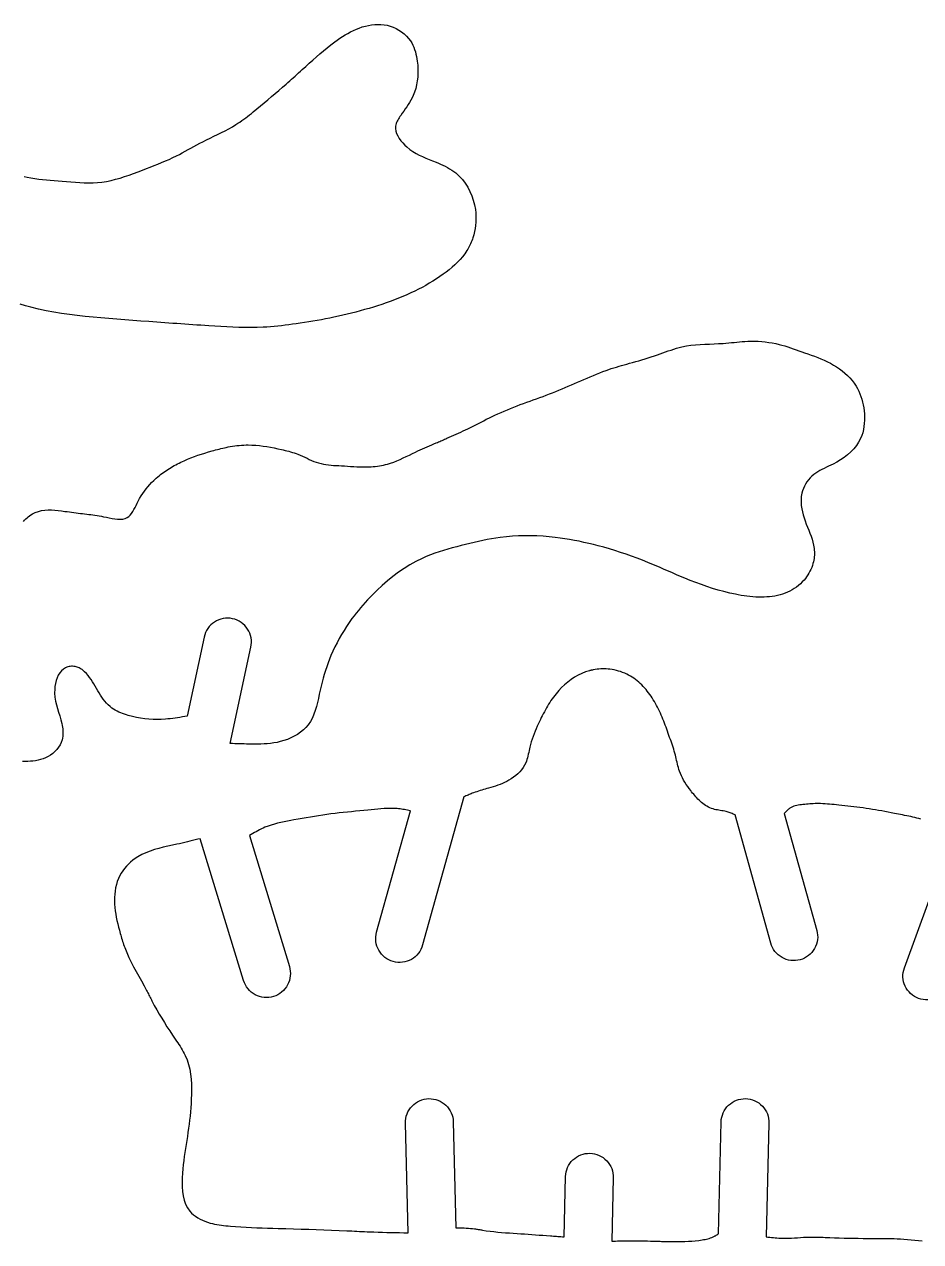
# Model space of a CAD drawing. Extents: x 0 to 470, y 0 to 279.
# Drawn here: x 112.6 to 168.8, y 193.8 to 270.3 of the extents above; entities that cross this region are included whole.
import ezdxf

# ---------------------------------------------------------------- set-up
doc = ezdxf.new("R2010")
doc.units = 0
doc.layers.add('CK_LEVEL_1', color=1, linetype='CONTINUOUS')

msp = doc.modelspace()

# ---------------------------------------------------------------- linework, layer by layer
at = {"layer": 'CK_LEVEL_1'}
msp.add_lwpolyline([(112.547, 260.747), (112.737, 260.704), (112.976, 260.657), (113.217, 260.617), (113.458, 260.583), (113.701, 260.554), (113.944, 260.529), (114.188, 260.507), (114.433, 260.486), (114.679, 260.467), (114.924, 260.447), (115.203, 260.424), (115.482, 260.401), (115.762, 260.38), (116.04, 260.363), (116.319, 260.351), (116.596, 260.346), (116.872, 260.351), (117.147, 260.365), (117.421, 260.393), (117.712, 260.437), (118.001, 260.495), (118.288, 260.566), (118.573, 260.647), (118.857, 260.737), (119.14, 260.834), (119.422, 260.936), (119.703, 261.041), (119.982, 261.148), (120.223, 261.24), (120.464, 261.333), (120.703, 261.426), (120.941, 261.521), (121.178, 261.618), (121.413, 261.718), (121.647, 261.821), (121.878, 261.928), (122.108, 262.04), (122.292, 262.134), (122.476, 262.231), (122.659, 262.33), (122.841, 262.43), (123.023, 262.531), (123.205, 262.632), (123.387, 262.732), (123.571, 262.83), (123.756, 262.927), (123.989, 263.045), (124.225, 263.16), (124.461, 263.273), (124.696, 263.386), (124.931, 263.501), (125.164, 263.619), (125.395, 263.74), (125.622, 263.868), (125.844, 264.003), (125.97, 264.084), (126.093, 264.167), (126.216, 264.253), (126.337, 264.341), (126.457, 264.431), (126.576, 264.522), (126.694, 264.614), (126.812, 264.707), (126.929, 264.801), (127.163, 264.991), (127.396, 265.182), (127.627, 265.374), (127.858, 265.568), (128.087, 265.763), (128.315, 265.959), (128.543, 266.156), (128.769, 266.353), (128.995, 266.552), (129.108, 266.652), (129.221, 266.752), (129.333, 266.852), (129.446, 266.952), (129.558, 267.052), (129.67, 267.153), (129.782, 267.254), (129.894, 267.355), (130.006, 267.456), (130.227, 267.656), (130.448, 267.857), (130.67, 268.056), (130.894, 268.254), (131.119, 268.45), (131.347, 268.643), (131.578, 268.832), (131.812, 269.017), (132.051, 269.197), (132.21, 269.312), (132.373, 269.425), (132.537, 269.533), (132.705, 269.638), (132.875, 269.737), (133.049, 269.83), (133.226, 269.918), (133.407, 269.998), (133.592, 270.071), (133.78, 270.136), (133.971, 270.191), (134.165, 270.237), (134.36, 270.271), (134.558, 270.293), (134.755, 270.303), (134.953, 270.298), (135.149, 270.278), (135.344, 270.242), (135.537, 270.19), (135.725, 270.121), (135.908, 270.037), (136.084, 269.939), (136.251, 269.827), (136.409, 269.703), (136.554, 269.566), (136.686, 269.419), (136.803, 269.261), (136.882, 269.134), (136.952, 269.002), (137.013, 268.866), (137.066, 268.726), (137.112, 268.582), (137.151, 268.436), (137.184, 268.287), (137.211, 268.136), (137.233, 267.984), (137.258, 267.736), (137.272, 267.488), (137.272, 267.24), (137.259, 266.994), (137.232, 266.75), (137.191, 266.51), (137.135, 266.276), (137.062, 266.048), (136.974, 265.828), (136.905, 265.683), (136.828, 265.542), (136.746, 265.403), (136.66, 265.266), (136.569, 265.13), (136.476, 264.995), (136.381, 264.858), (136.285, 264.72), (136.189, 264.58), (136.141, 264.508), (136.095, 264.436), (136.05, 264.363), (136.008, 264.29), (135.97, 264.215), (135.937, 264.14), (135.909, 264.065), (135.887, 263.988), (135.872, 263.911), (135.865, 263.755), (135.887, 263.599), (135.935, 263.443), (136.004, 263.289), (136.093, 263.138), (136.198, 262.993), (136.315, 262.854), (136.441, 262.722), (136.574, 262.6), (136.763, 262.448), (136.958, 262.314), (137.157, 262.195), (137.359, 262.089), (137.565, 261.992), (137.773, 261.902), (137.984, 261.817), (138.195, 261.733), (138.408, 261.648), (138.554, 261.587), (138.699, 261.524), (138.844, 261.458), (138.986, 261.388), (139.127, 261.314), (139.264, 261.235), (139.398, 261.151), (139.527, 261.061), (139.652, 260.965), (139.867, 260.77), (140.064, 260.554), (140.241, 260.32), (140.399, 260.07), (140.537, 259.806), (140.654, 259.531), (140.75, 259.248), (140.825, 258.959), (140.878, 258.667), (140.901, 258.467), (140.914, 258.267), (140.917, 258.067), (140.909, 257.868), (140.891, 257.67), (140.864, 257.473), (140.827, 257.278), (140.779, 257.086), (140.723, 256.896), (140.691, 256.802), (140.656, 256.708), (140.619, 256.616), (140.58, 256.524), (140.538, 256.433), (140.494, 256.344), (140.448, 256.256), (140.399, 256.17), (140.348, 256.085), (140.219, 255.891), (140.078, 255.706), (139.927, 255.529), (139.766, 255.359), (139.597, 255.196), (139.421, 255.039), (139.24, 254.889), (139.053, 254.744), (138.863, 254.604), (138.648, 254.453), (138.43, 254.307), (138.209, 254.168), (137.986, 254.033), (137.76, 253.903), (137.532, 253.778), (137.302, 253.658), (137.069, 253.542), (136.834, 253.431), (136.579, 253.316), (136.321, 253.205), (136.062, 253.098), (135.801, 252.996), (135.538, 252.897), (135.274, 252.803), (135.008, 252.712), (134.741, 252.624), (134.473, 252.54), (134.201, 252.457), (133.928, 252.378), (133.654, 252.301), (133.38, 252.227), (133.104, 252.157), (132.828, 252.089), (132.552, 252.024), (132.275, 251.961), (131.997, 251.902), (131.734, 251.848), (131.471, 251.796), (131.208, 251.746), (130.944, 251.699), (130.68, 251.653), (130.415, 251.609), (130.15, 251.567), (129.885, 251.527), (129.619, 251.489), (129.39, 251.457), (129.16, 251.426), (128.93, 251.397), (128.7, 251.37), (128.47, 251.346), (128.24, 251.323), (128.009, 251.304), (127.778, 251.287), (127.548, 251.274), (127.17, 251.259), (126.792, 251.253), (126.413, 251.254), (126.035, 251.261), (125.656, 251.274), (125.278, 251.291), (124.899, 251.312), (124.52, 251.335), (124.142, 251.36), (123.892, 251.377), (123.641, 251.394), (123.391, 251.411), (123.141, 251.429), (122.891, 251.446), (122.641, 251.464), (122.391, 251.482), (122.141, 251.5), (121.891, 251.518), (121.389, 251.554), (120.886, 251.59), (120.384, 251.627), (119.881, 251.665), (119.379, 251.703), (118.876, 251.742), (118.373, 251.782), (117.869, 251.824), (117.366, 251.867), (116.872, 251.91), (116.378, 251.957), (115.885, 252.009), (115.393, 252.068), (114.902, 252.135), (114.414, 252.213), (113.929, 252.303), (113.448, 252.407), (112.97, 252.526), (112.632, 252.621), (112.296, 252.723)], dxfattribs=at)
for points in [[(112.507, 239.073), (112.576, 239.152), (112.649, 239.228), (112.726, 239.3), (112.806, 239.368), (112.889, 239.432), (112.974, 239.492), (113.062, 239.546), (113.153, 239.596), (113.246, 239.639), (113.437, 239.708), (113.635, 239.755), (113.838, 239.783), (114.045, 239.795), (114.256, 239.793), (114.469, 239.781), (114.683, 239.761), (114.897, 239.735), (115.109, 239.707), (115.25, 239.688), (115.39, 239.67), (115.529, 239.651), (115.667, 239.633), (115.804, 239.615), (115.94, 239.598), (116.076, 239.581), (116.21, 239.564), (116.345, 239.547), (116.473, 239.532), (116.602, 239.516), (116.731, 239.5), (116.86, 239.483), (116.991, 239.464), (117.123, 239.444), (117.257, 239.423), (117.393, 239.399), (117.532, 239.372), (117.708, 239.335), (117.887, 239.297), (118.066, 239.261), (118.242, 239.232), (118.415, 239.213), (118.581, 239.209), (118.739, 239.221), (118.885, 239.256), (119.018, 239.315), (119.118, 239.386), (119.209, 239.473), (119.292, 239.576), (119.368, 239.69), (119.44, 239.814), (119.508, 239.944), (119.574, 240.078), (119.64, 240.212), (119.707, 240.345), (119.797, 240.513), (119.892, 240.673), (119.991, 240.826), (120.095, 240.974), (120.203, 241.116), (120.315, 241.253), (120.432, 241.385), (120.553, 241.514), (120.679, 241.638), (120.761, 241.716), (120.845, 241.792), (120.931, 241.867), (121.018, 241.94), (121.107, 242.012), (121.197, 242.082), (121.289, 242.151), (121.381, 242.218), (121.475, 242.283), (121.572, 242.346), (121.669, 242.408), (121.768, 242.468), (121.867, 242.527), (121.967, 242.583), (122.069, 242.638), (122.171, 242.691), (122.273, 242.743), (122.377, 242.793), (122.589, 242.89), (122.803, 242.982), (123.019, 243.068), (123.237, 243.15), (123.457, 243.228), (123.679, 243.302), (123.902, 243.372), (124.125, 243.44), (124.349, 243.504), (124.459, 243.535), (124.569, 243.566), (124.68, 243.595), (124.79, 243.624), (124.901, 243.652), (125.012, 243.678), (125.123, 243.704), (125.235, 243.728), (125.347, 243.75), (125.487, 243.776), (125.627, 243.8), (125.768, 243.82), (125.91, 243.838), (126.052, 243.853), (126.193, 243.865), (126.335, 243.873), (126.477, 243.878), (126.62, 243.88), (126.853, 243.875), (127.085, 243.861), (127.318, 243.839), (127.55, 243.809), (127.781, 243.774), (128.012, 243.733), (128.243, 243.688), (128.472, 243.64), (128.702, 243.59), (128.818, 243.563), (128.934, 243.536), (129.05, 243.508), (129.165, 243.479), (129.28, 243.447), (129.394, 243.414), (129.507, 243.379), (129.619, 243.34), (129.73, 243.299), (129.876, 243.239), (130.021, 243.175), (130.165, 243.109), (130.308, 243.041), (130.451, 242.974), (130.595, 242.909), (130.74, 242.849), (130.886, 242.793), (131.034, 242.745), (131.187, 242.704), (131.342, 242.671), (131.5, 242.645), (131.658, 242.625), (131.818, 242.609), (131.979, 242.597), (132.14, 242.587), (132.302, 242.578), (132.463, 242.569), (132.658, 242.557), (132.854, 242.544), (133.048, 242.532), (133.242, 242.52), (133.436, 242.511), (133.63, 242.503), (133.824, 242.5), (134.018, 242.5), (134.212, 242.505), (134.341, 242.512), (134.469, 242.522), (134.597, 242.534), (134.724, 242.549), (134.852, 242.567), (134.978, 242.589), (135.104, 242.614), (135.229, 242.642), (135.353, 242.674), (135.557, 242.736), (135.759, 242.807), (135.958, 242.886), (136.155, 242.971), (136.35, 243.06), (136.544, 243.153), (136.738, 243.247), (136.932, 243.341), (137.126, 243.434), (137.269, 243.501), (137.413, 243.567), (137.557, 243.631), (137.701, 243.695), (137.846, 243.757), (137.991, 243.82), (138.136, 243.882), (138.281, 243.944), (138.425, 244.007), (138.499, 244.039), (138.573, 244.071), (138.647, 244.103), (138.72, 244.135), (138.794, 244.168), (138.868, 244.2), (138.942, 244.232), (139.015, 244.265), (139.089, 244.297), (139.237, 244.362), (139.384, 244.427), (139.532, 244.492), (139.679, 244.557), (139.826, 244.623), (139.973, 244.69), (140.119, 244.757), (140.265, 244.826), (140.41, 244.896), (140.576, 244.978), (140.742, 245.062), (140.907, 245.147), (141.072, 245.232), (141.237, 245.318), (141.402, 245.403), (141.567, 245.488), (141.733, 245.571), (141.9, 245.653), (142.095, 245.746), (142.292, 245.837), (142.49, 245.925), (142.689, 246.011), (142.889, 246.095), (143.09, 246.176), (143.292, 246.256), (143.494, 246.334), (143.697, 246.411), (143.901, 246.487), (144.105, 246.561), (144.31, 246.635), (144.515, 246.709), (144.72, 246.782), (144.924, 246.856), (145.128, 246.931), (145.332, 247.007), (145.536, 247.084), (145.733, 247.161), (145.93, 247.239), (146.126, 247.319), (146.321, 247.4), (146.516, 247.482), (146.711, 247.565), (146.906, 247.649), (147.1, 247.733), (147.294, 247.818), (147.493, 247.906), (147.691, 247.993), (147.89, 248.08), (148.089, 248.166), (148.289, 248.25), (148.489, 248.333), (148.69, 248.413), (148.892, 248.49), (149.096, 248.564), (149.256, 248.62), (149.416, 248.673), (149.577, 248.724), (149.739, 248.774), (149.901, 248.822), (150.064, 248.87), (150.226, 248.916), (150.389, 248.962), (150.553, 249.007), (150.749, 249.062), (150.946, 249.116), (151.142, 249.171), (151.338, 249.227), (151.534, 249.284), (151.729, 249.343), (151.924, 249.404), (152.118, 249.467), (152.312, 249.533), (152.482, 249.594), (152.653, 249.656), (152.823, 249.719), (152.993, 249.781), (153.164, 249.842), (153.335, 249.9), (153.506, 249.954), (153.679, 250.003), (153.853, 250.047), (154.134, 250.103), (154.418, 250.144), (154.705, 250.174), (154.993, 250.194), (155.283, 250.209), (155.573, 250.22), (155.864, 250.23), (156.155, 250.242), (156.445, 250.26), (156.616, 250.274), (156.787, 250.29), (156.958, 250.307), (157.128, 250.325), (157.298, 250.342), (157.469, 250.359), (157.639, 250.373), (157.81, 250.385), (157.981, 250.394), (158.202, 250.399), (158.422, 250.398), (158.643, 250.389), (158.864, 250.374), (159.084, 250.352), (159.303, 250.323), (159.521, 250.288), (159.738, 250.245), (159.953, 250.196), (160.133, 250.149), (160.312, 250.098), (160.49, 250.043), (160.667, 249.985), (160.843, 249.925), (161.019, 249.862), (161.195, 249.799), (161.37, 249.735), (161.545, 249.672), (161.753, 249.597), (161.961, 249.522), (162.168, 249.446), (162.375, 249.368), (162.579, 249.286), (162.782, 249.199), (162.982, 249.107), (163.18, 249.007), (163.374, 248.9), (163.56, 248.786), (163.741, 248.664), (163.916, 248.533), (164.084, 248.393), (164.245, 248.245), (164.396, 248.09), (164.538, 247.926), (164.668, 247.754), (164.787, 247.575), (164.876, 247.418), (164.957, 247.256), (165.028, 247.09), (165.091, 246.92), (165.146, 246.747), (165.193, 246.57), (165.231, 246.39), (165.263, 246.208), (165.287, 246.025), (165.304, 245.826), (165.313, 245.626), (165.312, 245.427), (165.301, 245.229), (165.279, 245.033), (165.245, 244.84), (165.199, 244.65), (165.14, 244.466), (165.068, 244.288), (164.947, 244.058), (164.803, 243.841), (164.638, 243.636), (164.454, 243.444), (164.254, 243.264), (164.041, 243.097), (163.817, 242.943), (163.584, 242.802), (163.346, 242.674), (163.204, 242.605), (163.062, 242.539), (162.921, 242.474), (162.781, 242.408), (162.643, 242.34), (162.507, 242.269), (162.376, 242.193), (162.249, 242.109), (162.127, 242.017), (162.01, 241.915), (161.9, 241.803), (161.798, 241.683), (161.703, 241.555), (161.618, 241.421), (161.543, 241.281), (161.478, 241.137), (161.424, 240.989), (161.382, 240.839), (161.347, 240.648), (161.33, 240.455), (161.329, 240.261), (161.344, 240.066), (161.372, 239.871), (161.411, 239.676), (161.461, 239.483), (161.519, 239.291), (161.584, 239.102), (161.657, 238.908), (161.733, 238.717), (161.81, 238.528), (161.885, 238.339), (161.957, 238.151), (162.021, 237.961), (162.077, 237.77), (162.121, 237.577), (162.152, 237.38), (162.162, 237.276), (162.167, 237.171), (162.168, 237.066), (162.164, 236.96), (162.156, 236.854), (162.144, 236.749), (162.127, 236.644), (162.106, 236.54), (162.08, 236.437), (162.042, 236.309), (161.997, 236.184), (161.946, 236.061), (161.888, 235.942), (161.824, 235.825), (161.755, 235.711), (161.68, 235.601), (161.6, 235.495), (161.515, 235.392), (161.405, 235.272), (161.289, 235.159), (161.166, 235.052), (161.038, 234.953), (160.905, 234.86), (160.767, 234.774), (160.625, 234.696), (160.479, 234.625), (160.33, 234.563), (160.172, 234.506), (160.012, 234.458), (159.849, 234.418), (159.685, 234.386), (159.519, 234.36), (159.353, 234.341), (159.185, 234.327), (159.017, 234.319), (158.849, 234.317), (158.665, 234.319), (158.481, 234.326), (158.298, 234.339), (158.116, 234.355), (157.933, 234.376), (157.752, 234.401), (157.571, 234.43), (157.39, 234.462), (157.21, 234.496), (156.848, 234.575), (156.487, 234.664), (156.129, 234.762), (155.773, 234.869), (155.42, 234.983), (155.069, 235.105), (154.72, 235.234), (154.373, 235.368), (154.028, 235.507), (153.769, 235.615), (153.511, 235.724), (153.254, 235.835), (152.998, 235.947), (152.741, 236.058), (152.484, 236.17), (152.227, 236.28), (151.97, 236.389), (151.711, 236.496), (151.371, 236.632), (151.03, 236.763), (150.686, 236.889), (150.341, 237.011), (149.994, 237.128), (149.645, 237.24), (149.294, 237.347), (148.942, 237.448), (148.589, 237.544), (148.293, 237.62), (147.997, 237.692), (147.699, 237.76), (147.4, 237.824), (147.101, 237.883), (146.8, 237.937), (146.499, 237.986), (146.196, 238.029), (145.893, 238.068), (145.511, 238.108), (145.128, 238.138), (144.744, 238.159), (144.36, 238.171), (143.975, 238.172), (143.592, 238.162), (143.209, 238.142), (142.827, 238.11), (142.446, 238.067), (142.17, 238.028), (141.895, 237.984), (141.621, 237.934), (141.347, 237.88), (141.074, 237.822), (140.802, 237.76), (140.529, 237.696), (140.257, 237.629), (139.986, 237.56), (139.706, 237.488), (139.427, 237.414), (139.149, 237.336), (138.873, 237.255), (138.598, 237.168), (138.326, 237.076), (138.057, 236.977), (137.791, 236.87), (137.529, 236.754), (137.145, 236.563), (136.77, 236.352), (136.404, 236.123), (136.048, 235.878), (135.702, 235.617), (135.365, 235.343), (135.037, 235.057), (134.719, 234.761), (134.41, 234.457), (134.257, 234.3), (134.107, 234.141), (133.959, 233.98), (133.814, 233.817), (133.671, 233.652), (133.531, 233.484), (133.395, 233.315), (133.261, 233.142), (133.13, 232.967), (132.958, 232.726), (132.792, 232.479), (132.632, 232.228), (132.478, 231.973), (132.331, 231.715), (132.191, 231.452), (132.058, 231.187), (131.932, 230.919), (131.814, 230.649), (131.718, 230.415), (131.628, 230.18), (131.543, 229.943), (131.463, 229.704), (131.388, 229.462), (131.318, 229.218), (131.251, 228.972), (131.189, 228.722), (131.13, 228.469), (131.075, 228.213), (131.02, 227.955), (130.963, 227.698), (130.899, 227.445), (130.827, 227.197), (130.743, 226.956), (130.643, 226.725), (130.525, 226.505), (130.386, 226.3), (130.241, 226.129), (130.079, 225.972), (129.901, 225.827), (129.71, 225.696), (129.507, 225.578), (129.296, 225.473), (129.078, 225.381), (128.855, 225.303), (128.63, 225.239), (128.426, 225.193), (128.223, 225.156), (128.019, 225.129), (127.814, 225.109), (127.61, 225.095), (127.405, 225.088), (127.2, 225.084), (126.996, 225.084), (126.791, 225.086), (126.646, 225.089), (126.501, 225.091), (126.356, 225.094), (126.211, 225.098), (126.066, 225.101), (125.922, 225.105), (125.777, 225.109), (125.632, 225.114), (125.487, 225.118), (126.786, 231.181, 0.414214), (125.633, 232.963, 0.414214), (123.851, 231.81), (122.786, 226.842), (122.635, 226.816), (122.483, 226.79), (122.332, 226.765), (122.18, 226.741), (122.028, 226.719), (121.876, 226.698), (121.724, 226.68), (121.572, 226.664), (121.419, 226.651), (121.159, 226.637), (120.899, 226.632), (120.638, 226.638), (120.378, 226.653), (120.118, 226.679), (119.858, 226.715), (119.6, 226.761), (119.343, 226.818), (119.088, 226.886), (118.966, 226.922), (118.845, 226.961), (118.725, 227.003), (118.607, 227.049), (118.492, 227.099), (118.379, 227.154), (118.27, 227.213), (118.164, 227.278), (118.062, 227.348), (117.941, 227.444), (117.826, 227.549), (117.718, 227.661), (117.615, 227.78), (117.517, 227.905), (117.424, 228.034), (117.335, 228.167), (117.249, 228.303), (117.166, 228.441), (117.084, 228.583), (117.002, 228.725), (116.92, 228.866), (116.837, 229.005), (116.75, 229.141), (116.658, 229.272), (116.56, 229.399), (116.455, 229.519), (116.341, 229.632), (116.29, 229.677), (116.237, 229.72), (116.183, 229.761), (116.126, 229.799), (116.068, 229.835), (116.008, 229.867), (115.947, 229.895), (115.883, 229.92), (115.818, 229.94), (115.744, 229.956), (115.668, 229.967), (115.591, 229.972), (115.514, 229.971), (115.438, 229.964), (115.363, 229.952), (115.289, 229.934), (115.218, 229.91), (115.149, 229.881), (115.008, 229.795), (114.884, 229.685), (114.778, 229.554), (114.688, 229.405), (114.614, 229.243), (114.555, 229.07), (114.511, 228.892), (114.481, 228.71), (114.464, 228.53), (114.462, 228.275), (114.483, 228.028), (114.522, 227.788), (114.576, 227.552), (114.639, 227.318), (114.708, 227.086), (114.778, 226.852), (114.845, 226.617), (114.905, 226.377), (114.929, 226.263), (114.95, 226.149), (114.967, 226.034), (114.979, 225.919), (114.985, 225.804), (114.985, 225.69), (114.977, 225.577), (114.961, 225.465), (114.937, 225.355), (114.881, 225.194), (114.806, 225.039), (114.713, 224.892), (114.604, 224.752), (114.481, 224.623), (114.347, 224.504), (114.203, 224.397), (114.051, 224.303), (113.894, 224.223), (113.74, 224.16), (113.583, 224.11), (113.424, 224.071), (113.263, 224.041), (113.1, 224.019), (112.937, 224.004), (112.772, 223.994), (112.607, 223.987), (112.442, 223.983)], [(168.843, 220.379), (168.72, 220.41), (168.596, 220.44), (168.472, 220.469), (168.348, 220.498), (168.22, 220.526), (168.092, 220.554), (167.963, 220.581), (167.835, 220.608), (167.706, 220.634), (167.577, 220.659), (167.448, 220.685), (167.318, 220.71), (167.189, 220.734), (166.992, 220.772), (166.795, 220.809), (166.598, 220.846), (166.4, 220.882), (166.203, 220.917), (166.005, 220.95), (165.807, 220.983), (165.609, 221.014), (165.411, 221.044), (165.221, 221.071), (165.031, 221.096), (164.84, 221.12), (164.65, 221.143), (164.459, 221.165), (164.268, 221.187), (164.077, 221.208), (163.885, 221.229), (163.693, 221.25), (163.552, 221.265), (163.41, 221.28), (163.268, 221.295), (163.126, 221.308), (162.984, 221.32), (162.842, 221.33), (162.701, 221.338), (162.56, 221.344), (162.419, 221.346), (162.312, 221.346), (162.206, 221.344), (162.099, 221.34), (161.993, 221.335), (161.886, 221.328), (161.778, 221.32), (161.67, 221.31), (161.561, 221.3), (161.452, 221.288), (161.354, 221.277), (161.255, 221.264), (161.158, 221.249), (161.062, 221.23), (160.967, 221.207), (160.876, 221.179), (160.787, 221.145), (160.703, 221.104), (160.623, 221.056), (160.581, 221.025), (160.54, 220.992), (160.5, 220.956), (160.461, 220.919), (160.424, 220.88), (160.387, 220.84), (160.351, 220.8), (160.315, 220.758), (160.279, 220.717), (162.319, 213.383, -0.414214), (161.275, 211.534, -0.414214), (159.427, 212.578), (157.185, 220.639), (157.124, 220.665), (157.064, 220.691), (157.003, 220.717), (156.942, 220.742), (156.881, 220.765), (156.819, 220.788), (156.757, 220.809), (156.695, 220.829), (156.632, 220.846), (156.54, 220.867), (156.448, 220.885), (156.355, 220.901), (156.261, 220.915), (156.168, 220.93), (156.075, 220.945), (155.982, 220.963), (155.891, 220.983), (155.801, 221.008), (155.703, 221.042), (155.608, 221.082), (155.515, 221.127), (155.424, 221.178), (155.335, 221.233), (155.248, 221.293), (155.164, 221.356), (155.083, 221.422), (155.004, 221.49), (154.929, 221.559), (154.857, 221.63), (154.787, 221.703), (154.719, 221.777), (154.652, 221.853), (154.587, 221.93), (154.524, 222.008), (154.461, 222.088), (154.399, 222.168), (154.305, 222.294), (154.213, 222.423), (154.124, 222.553), (154.039, 222.686), (153.958, 222.821), (153.883, 222.959), (153.813, 223.099), (153.75, 223.242), (153.695, 223.387), (153.658, 223.497), (153.626, 223.607), (153.597, 223.719), (153.569, 223.832), (153.544, 223.945), (153.518, 224.058), (153.493, 224.172), (153.467, 224.285), (153.44, 224.398), (153.406, 224.523), (153.371, 224.647), (153.333, 224.77), (153.293, 224.893), (153.251, 225.016), (153.209, 225.138), (153.166, 225.26), (153.123, 225.381), (153.079, 225.503), (153.034, 225.632), (152.988, 225.76), (152.942, 225.889), (152.897, 226.017), (152.85, 226.146), (152.803, 226.274), (152.755, 226.401), (152.706, 226.528), (152.655, 226.655), (152.603, 226.781), (152.549, 226.906), (152.494, 227.03), (152.436, 227.154), (152.377, 227.277), (152.316, 227.399), (152.252, 227.519), (152.187, 227.639), (152.119, 227.757), (152.052, 227.87), (151.982, 227.982), (151.909, 228.093), (151.835, 228.201), (151.757, 228.308), (151.677, 228.412), (151.594, 228.515), (151.508, 228.615), (151.419, 228.712), (151.329, 228.804), (151.236, 228.894), (151.14, 228.98), (151.041, 229.063), (150.939, 229.143), (150.835, 229.218), (150.727, 229.29), (150.617, 229.357), (150.505, 229.42), (150.382, 229.482), (150.256, 229.539), (150.128, 229.59), (149.998, 229.636), (149.866, 229.676), (149.733, 229.711), (149.598, 229.741), (149.462, 229.765), (149.325, 229.784), (149.211, 229.795), (149.096, 229.803), (148.982, 229.807), (148.868, 229.807), (148.753, 229.803), (148.639, 229.796), (148.526, 229.784), (148.412, 229.769), (148.3, 229.75), (148.272, 229.744), (148.243, 229.739), (148.215, 229.733), (148.187, 229.727), (148.159, 229.72), (148.132, 229.714), (148.104, 229.707), (148.076, 229.7), (148.048, 229.692), (147.804, 229.616), (147.565, 229.521), (147.333, 229.41), (147.109, 229.282), (146.892, 229.14), (146.684, 228.985), (146.485, 228.818), (146.296, 228.641), (146.118, 228.454), (146.029, 228.352), (145.943, 228.249), (145.86, 228.143), (145.779, 228.036), (145.701, 227.927), (145.625, 227.816), (145.552, 227.704), (145.481, 227.591), (145.412, 227.476), (145.343, 227.356), (145.275, 227.236), (145.21, 227.115), (145.145, 226.992), (145.083, 226.869), (145.021, 226.746), (144.961, 226.621), (144.901, 226.496), (144.843, 226.371), (144.77, 226.212), (144.699, 226.052), (144.63, 225.892), (144.564, 225.73), (144.502, 225.567), (144.443, 225.403), (144.39, 225.236), (144.341, 225.068), (144.298, 224.898), (144.273, 224.786), (144.25, 224.673), (144.227, 224.56), (144.204, 224.447), (144.179, 224.334), (144.152, 224.223), (144.12, 224.114), (144.084, 224.006), (144.042, 223.901), (143.968, 223.751), (143.88, 223.608), (143.779, 223.471), (143.667, 223.342), (143.546, 223.22), (143.416, 223.105), (143.279, 222.999), (143.136, 222.901), (142.989, 222.811), (142.852, 222.737), (142.713, 222.67), (142.573, 222.609), (142.43, 222.553), (142.286, 222.501), (142.141, 222.452), (141.995, 222.406), (141.848, 222.362), (141.701, 222.319), (141.595, 222.289), (141.489, 222.258), (141.383, 222.227), (141.278, 222.196), (141.173, 222.164), (141.068, 222.13), (140.963, 222.096), (140.859, 222.06), (140.756, 222.022), (140.688, 221.996), (140.621, 221.97), (140.554, 221.942), (140.488, 221.915), (140.421, 221.886), (140.355, 221.858), (140.289, 221.829), (140.223, 221.8), (140.156, 221.77), (137.568, 212.465, -0.414214), (135.72, 211.421, -0.414214), (134.676, 213.269), (136.799, 220.902), (136.706, 220.919), (136.613, 220.936), (136.52, 220.952), (136.427, 220.968), (136.333, 220.983), (136.24, 220.996), (136.147, 221.009), (136.054, 221.02), (135.96, 221.029), (135.758, 221.042), (135.556, 221.046), (135.354, 221.044), (135.151, 221.036), (134.948, 221.022), (134.745, 221.005), (134.542, 220.986), (134.339, 220.965), (134.136, 220.943), (133.877, 220.916), (133.618, 220.89), (133.359, 220.865), (133.1, 220.839), (132.842, 220.813), (132.584, 220.786), (132.327, 220.758), (132.07, 220.728), (131.813, 220.696), (131.555, 220.661), (131.297, 220.624), (131.039, 220.585), (130.781, 220.544), (130.523, 220.501), (130.265, 220.457), (130.007, 220.413), (129.749, 220.367), (129.489, 220.322), (129.282, 220.284), (129.075, 220.246), (128.868, 220.206), (128.662, 220.162), (128.458, 220.114), (128.256, 220.06), (128.056, 220), (127.859, 219.932), (127.666, 219.856), (127.554, 219.806), (127.443, 219.754), (127.333, 219.699), (127.224, 219.642), (127.116, 219.583), (127.008, 219.522), (126.901, 219.46), (126.794, 219.398), (126.687, 219.335), (129.198, 211.103, -0.414214), (128.2, 209.229, -0.414214), (126.327, 210.227), (126.327, 210.227), (123.608, 219.142), (123.445, 219.102), (123.283, 219.062), (123.12, 219.022), (122.957, 218.982), (122.793, 218.943), (122.63, 218.904), (122.466, 218.866), (122.301, 218.829), (122.136, 218.792), (121.852, 218.731), (121.568, 218.67), (121.285, 218.605), (121.004, 218.535), (120.726, 218.457), (120.453, 218.366), (120.186, 218.262), (119.927, 218.141), (119.676, 218), (119.523, 217.9), (119.375, 217.792), (119.233, 217.675), (119.097, 217.55), (118.969, 217.418), (118.85, 217.278), (118.739, 217.132), (118.639, 216.98), (118.55, 216.821), (118.465, 216.638), (118.394, 216.448), (118.336, 216.254), (118.291, 216.056), (118.258, 215.854), (118.236, 215.65), (118.224, 215.445), (118.221, 215.24), (118.228, 215.035), (118.243, 214.825), (118.266, 214.616), (118.296, 214.408), (118.333, 214.202), (118.374, 213.997), (118.421, 213.793), (118.471, 213.59), (118.525, 213.388), (118.581, 213.186), (118.609, 213.087), (118.638, 212.988), (118.667, 212.889), (118.697, 212.791), (118.728, 212.693), (118.759, 212.595), (118.792, 212.497), (118.826, 212.4), (118.861, 212.304), (118.985, 211.993), (119.122, 211.687), (119.269, 211.386), (119.423, 211.088), (119.583, 210.792), (119.746, 210.497), (119.91, 210.203), (120.073, 209.908), (120.231, 209.611), (120.269, 209.537), (120.307, 209.464), (120.345, 209.39), (120.383, 209.316), (120.42, 209.242), (120.458, 209.168), (120.495, 209.094), (120.533, 209.021), (120.571, 208.947), (120.718, 208.671), (120.87, 208.398), (121.025, 208.127), (121.185, 207.859), (121.349, 207.592), (121.516, 207.327), (121.687, 207.064), (121.861, 206.802), (122.037, 206.541), (122.113, 206.431), (122.188, 206.321), (122.262, 206.21), (122.335, 206.099), (122.407, 205.987), (122.475, 205.875), (122.541, 205.76), (122.603, 205.645), (122.661, 205.527), (122.778, 205.245), (122.871, 204.954), (122.943, 204.654), (122.995, 204.348), (123.029, 204.037), (123.049, 203.723), (123.056, 203.406), (123.053, 203.089), (123.042, 202.773), (123.027, 202.507), (123.009, 202.243), (122.987, 201.981), (122.962, 201.72), (122.933, 201.461), (122.902, 201.203), (122.869, 200.946), (122.833, 200.691), (122.796, 200.437), (122.757, 200.185), (122.718, 199.934), (122.678, 199.683), (122.64, 199.43), (122.603, 199.175), (122.568, 198.918), (122.537, 198.657), (122.509, 198.392), (122.487, 198.122), (122.47, 197.837), (122.462, 197.549), (122.467, 197.261), (122.487, 196.978), (122.527, 196.702), (122.59, 196.438), (122.678, 196.187), (122.795, 195.955), (122.945, 195.743), (123.054, 195.626), (123.174, 195.518), (123.305, 195.418), (123.444, 195.328), (123.591, 195.245), (123.744, 195.172), (123.902, 195.106), (124.062, 195.048), (124.224, 194.998), (124.365, 194.96), (124.506, 194.928), (124.647, 194.9), (124.788, 194.876), (124.929, 194.856), (125.07, 194.838), (125.212, 194.823), (125.353, 194.81), (125.495, 194.798), (125.827, 194.773), (126.16, 194.751), (126.494, 194.732), (126.828, 194.716), (127.163, 194.702), (127.498, 194.69), (127.834, 194.679), (128.169, 194.669), (128.504, 194.66), (128.983, 194.647), (129.461, 194.633), (129.938, 194.62), (130.416, 194.606), (130.893, 194.591), (131.37, 194.574), (131.847, 194.556), (132.325, 194.536), (132.802, 194.514), (132.962, 194.506), (133.122, 194.498), (133.282, 194.49), (133.442, 194.482), (133.602, 194.474), (133.763, 194.466), (133.923, 194.458), (134.083, 194.451), (134.243, 194.444), (134.512, 194.434), (134.78, 194.425), (135.049, 194.417), (135.317, 194.41), (135.586, 194.405), (135.854, 194.4), (136.123, 194.395), (136.391, 194.391), (136.66, 194.387), (136.49, 201.272, -0.414214), (137.953, 202.81, -0.414214), (139.491, 201.346), (139.655, 194.695), (139.786, 194.694), (139.917, 194.692), (140.048, 194.689), (140.179, 194.686), (140.31, 194.68), (140.44, 194.673), (140.571, 194.663), (140.7, 194.651), (140.83, 194.635), (140.885, 194.627), (140.94, 194.618), (140.995, 194.609), (141.049, 194.6), (141.104, 194.591), (141.159, 194.581), (141.214, 194.572), (141.269, 194.562), (141.323, 194.553), (141.563, 194.515), (141.804, 194.483), (142.045, 194.455), (142.286, 194.431), (142.528, 194.409), (142.771, 194.39), (143.013, 194.373), (143.255, 194.357), (143.498, 194.341), (143.73, 194.326), (143.963, 194.31), (144.195, 194.294), (144.427, 194.277), (144.659, 194.261), (144.892, 194.244), (145.124, 194.227), (145.356, 194.21), (145.588, 194.193), (145.683, 194.186), (145.778, 194.178), (145.874, 194.171), (145.969, 194.164), (146.064, 194.157), (146.16, 194.15), (146.255, 194.143), (146.35, 194.135), (146.446, 194.128), (146.539, 197.913, -0.414214), (148.076, 199.376, -0.414214), (149.54, 197.839), (149.442, 193.864), (149.562, 193.865), (149.682, 193.866), (149.802, 193.868), (149.922, 193.869), (150.043, 193.87), (150.163, 193.871), (150.283, 193.872), (150.403, 193.873), (150.523, 193.874), (150.718, 193.874), (150.912, 193.874), (151.106, 193.874), (151.301, 193.872), (151.495, 193.871), (151.69, 193.868), (151.884, 193.864), (152.079, 193.86), (152.273, 193.855), (152.373, 193.852), (152.473, 193.849), (152.573, 193.846), (152.674, 193.843), (152.774, 193.84), (152.874, 193.837), (152.974, 193.834), (153.074, 193.831), (153.174, 193.829), (153.39, 193.827), (153.607, 193.826), (153.824, 193.829), (154.04, 193.836), (154.257, 193.847), (154.473, 193.862), (154.69, 193.882), (154.906, 193.908), (155.123, 193.94), (155.213, 193.955), (155.302, 193.971), (155.391, 193.99), (155.479, 194.011), (155.566, 194.035), (155.651, 194.062), (155.735, 194.093), (155.817, 194.128), (155.897, 194.167), (155.925, 194.182), (155.952, 194.198), (155.979, 194.214), (156.006, 194.231), (156.033, 194.248), (156.06, 194.265), (156.086, 194.282), (156.113, 194.3), (156.139, 194.318), (156.313, 201.346, -0.414214), (157.85, 202.81, -0.414214), (159.314, 201.272), (159.138, 194.132), (159.251, 194.118), (159.364, 194.105), (159.477, 194.093), (159.59, 194.081), (159.704, 194.07), (159.817, 194.061), (159.93, 194.053), (160.044, 194.047), (160.157, 194.043), (160.346, 194.041), (160.535, 194.045), (160.725, 194.052), (160.914, 194.063), (161.103, 194.075), (161.293, 194.087), (161.483, 194.099), (161.672, 194.108), (161.862, 194.114), (162.003, 194.116), (162.145, 194.115), (162.286, 194.113), (162.428, 194.109), (162.57, 194.104), (162.711, 194.098), (162.853, 194.091), (162.994, 194.085), (163.136, 194.078), (163.434, 194.067), (163.732, 194.057), (164.03, 194.05), (164.328, 194.044), (164.626, 194.04), (164.924, 194.037), (165.222, 194.035), (165.521, 194.034), (165.819, 194.033), (166.014, 194.033), (166.208, 194.033), (166.402, 194.032), (166.597, 194.03), (166.791, 194.027), (166.985, 194.023), (167.178, 194.017), (167.372, 194.01), (167.565, 194.001), (167.792, 193.987), (168.018, 193.97), (168.245, 193.951), (168.471, 193.93), (168.698, 193.908), (168.926, 193.885)], [(170.637, 209.998, -0.414214), (168.712, 209.103, -0.414214), (167.818, 211.028), (170.92, 219.522)]]:
    msp.add_lwpolyline(points, format="xyb", dxfattribs=at)

doc.saveas('drawing.dxf')
